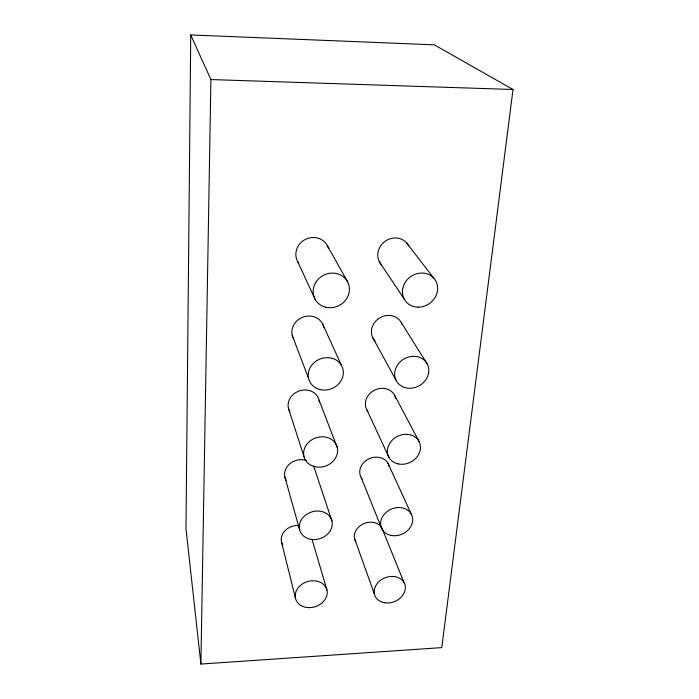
<?xml version="1.0" encoding="UTF-8"?>
<svg xmlns="http://www.w3.org/2000/svg" width="699" height="699" viewBox="0 0 699 699"><rect width="100%" height="100%" fill="white"/><g stroke="black" fill="none" stroke-linecap="round" stroke-linejoin="round"><path stroke-width="1.05" d="M190.731 34.95L185.978 528.601L200.893 664.05L441.777 647.624L513.022 89.507L434.297 44.823L190.731 34.95L210.906 79.555L200.893 664.05M210.906 79.555L513.022 89.507M406.425 242.71L433.738 278.071M379.33 261.767L404.039 298.779M401.383 322.789L427.307 364.127A17.589 15.404 -29.8 0 1 409.99 388.251A17.589 15.404 -29.8 0 1 397.888 364.467A17.589 15.404 -29.8 0 1 427.307 364.127M327.359 245.672L347.595 281.802M372.917 337.984L396.254 380.632M394.516 395.127L419.024 441.453M366.879 409.806L388.959 457.347M297.678 261.653L315.1 299.242M388.041 463.393L411.248 514.062M322.422 323.541L341.549 365.586M382.318 528.942L403.935 582.381M361.182 477.592L382.108 529.396M319.111 400.256L337.302 447.631A17.274 14.897 -20 0 1 315.144 466.775A17.274 14.897 -20 0 1 309.412 441.567A17.274 14.897 -20 0 1 337.302 447.631M292.217 335.337L308.6 378.482M354.603 538.719L374.411 594.08M331.946 520.973A16.759 13.98 -18.5 0 0 304.878 515.661A16.759 13.98 -18.5 0 0 310.496 539.244A16.759 13.98 -18.5 0 0 331.946 520.973L314.699 469.169A15.439 13.22 -18.1 0 0 313.388 465.98M288.451 408.338L303.978 456.552M312.051 539.436L326.922 589.93A16.278 13.132 -17.5 0 1 306.127 607.379A16.278 13.132 -17.5 0 1 300.622 585.29A16.278 13.132 -17.5 0 1 326.922 589.93M284.904 477.181L299.644 529.79M281.548 542.206L295.572 598.641M289.84 411.728A15.867 14.024 -19.6 0 1 299.513 390.846A15.867 14.024 -19.6 0 1 319.399 402.065M293.641 338.954A16.339 14.889 -22.5 0 1 302.623 317.267A16.339 14.889 -22.5 0 1 323.794 327.176M367.857 411.3A15.649 13.648 -26.1 0 1 375.048 389.946A15.649 13.648 -26.1 0 1 395.713 398.482M375.153 341.025A16.138 14.452 -30.5 0 1 379.522 318.001A16.138 14.452 -30.5 0 1 402.126 324.537M298.796 263.392A16.855 15.824 -28.5 0 1 305.463 239.373A16.855 15.824 -28.5 0 1 328.513 248.556M362.143 478.99A15.203 12.897 -23.4 0 1 369.081 458.754A15.203 12.897 -23.4 0 1 389.203 466.548M286.258 480.362A15.439 13.22 -18.1 0 1 288.844 464.652A15.439 13.22 -18.1 0 1 306.389 460.492M282.877 545.194A15.028 12.486 -17.1 0 1 284.109 531.712A15.028 12.486 -17.1 0 1 298.735 525.491M355.791 541.673A14.793 12.198 -21.5 0 1 362.571 524.198A14.793 12.198 -21.5 0 1 381.907 527.928M381.619 265.035A16.697 15.291 -37.6 0 1 385.263 241.207A16.697 15.291 -37.6 0 1 408.679 246.013M320.09 389.57A17.825 15.911 -22.6 0 0 343.008 369.465A17.825 15.911 -22.6 0 0 314.235 362.554A17.825 15.911 -22.6 0 0 320.09 389.57M418.185 307.141A18.244 16.392 -36.1 0 0 436.141 281.618A18.244 16.392 -36.1 0 0 405.787 281.505A18.244 16.392 -36.1 0 0 418.185 307.141M325.367 307.132A18.445 17.003 -27.8 0 0 349.098 285.987A18.445 17.003 -27.8 0 0 319.399 278.115A18.445 17.003 -27.8 0 0 325.367 307.132M398.107 463.891A17.012 14.469 -25.9 0 0 420.282 445.018A17.012 14.469 -25.9 0 0 393.45 439.016A17.012 14.469 -25.9 0 0 398.107 463.891M391.021 535.417A16.488 13.604 -23.4 0 0 412.48 517.4A16.488 13.604 -23.4 0 0 386.407 512.131A16.488 13.604 -23.4 0 0 391.021 535.417M384.345 602.73A16.007 12.809 -21.7 0 0 405.14 585.5A16.007 12.809 -21.7 0 0 379.784 580.895A16.007 12.809 -21.7 0 0 384.345 602.73"/></g></svg>
